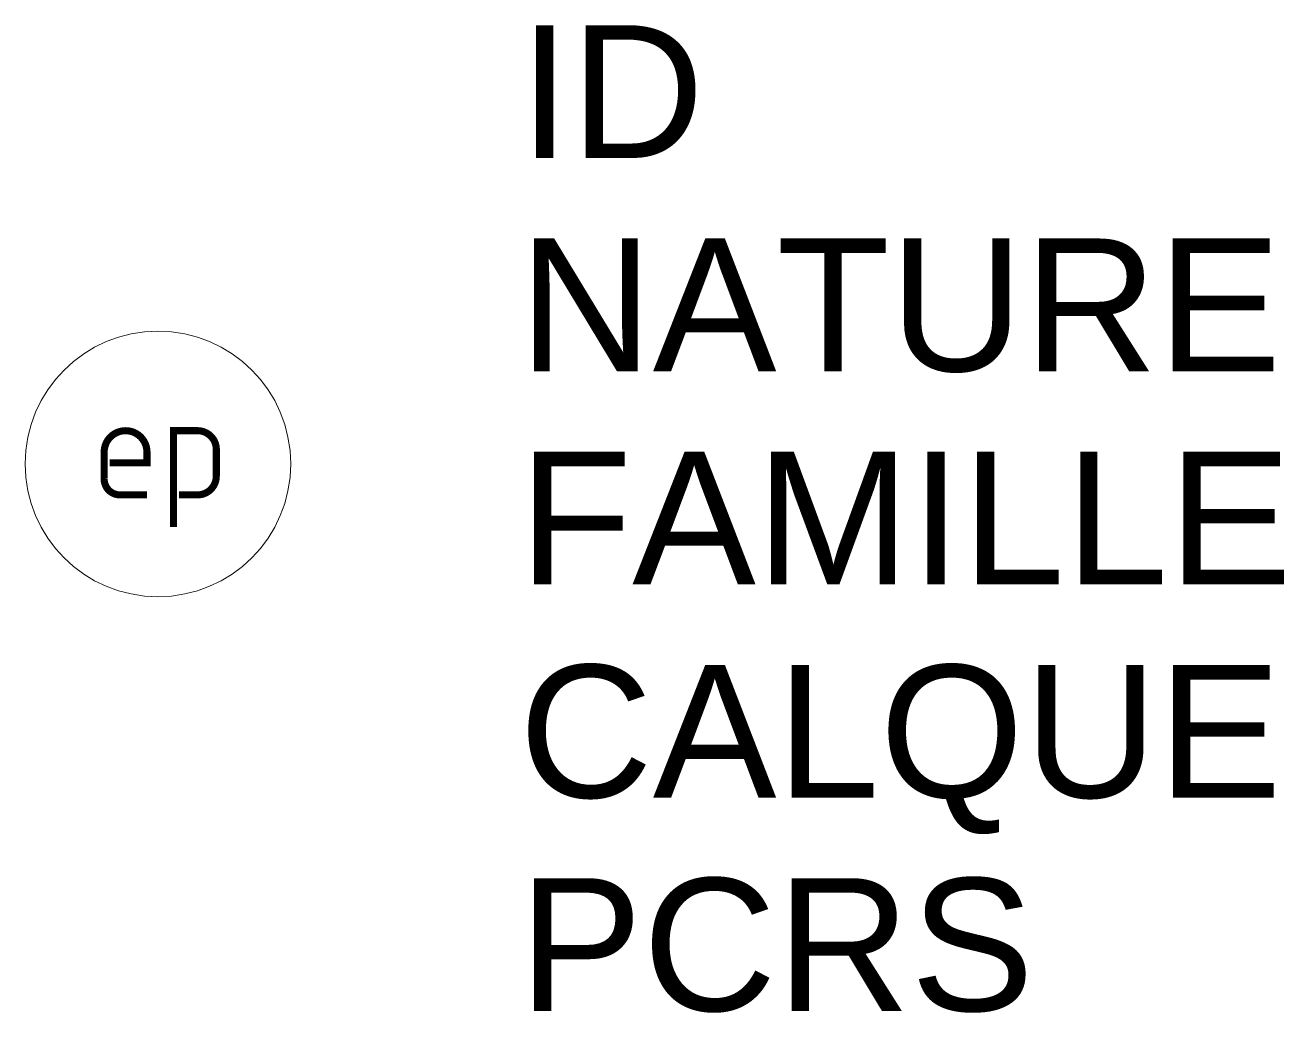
# Model space of a CAD drawing. Header units: metres. Extents: x -0.2 to 1.7, y -0.83 to 0.66.
import ezdxf

# ---------------------------------------------------------------- set-up
doc = ezdxf.new("R2010")
doc.units = ezdxf.units.M
doc.linetypes.add('Socle_Continu', pattern=[2.5, 2.5, 0])
doc.layers.add('EAUPL_SCS', color=5, linetype='Socle_Continu', lineweight=13, true_color=0x0000ff)
doc.styles.get("Standard").update_dxf_attribs({"font": 'arial.ttf'})

msp = doc.modelspace()

# ---------------------------------------------------------------- linework, layer by layer
at = {"layer": 'EAUPL_SCS', "linetype": 'Socle_Continu', "const_width": 0.0107, "flags": 128}
for points in [[(-0.0163, -0.0464), (-0.0566, -0.0464, -0.424), (-0.0808, -0.0222), (-0.0808, 0.0181, -0.997785), (-0.0163, 0.0181), (-0.0163, 0.0019), (-0.0727, 0.0019)], [(0.0237, -0.0949), (0.0237, 0.0503), (0.06, 0.0503, -0.410802), (0.0882, 0.0221), (0.0881, -0.0198, -0.396178), (0.06, -0.0464), (0.0318, -0.0464)]]:
    msp.add_lwpolyline(points, format="xyb", dxfattribs=at)
at = {"layer": 'EAUPL_SCS', "linetype": 'Socle_Continu'}
msp.add_circle((0.0002, 0.0002), 0.2, dxfattribs=at)

# ---------------------------------------------------------------- texts
at = {"layer": 'EAUPL_SCS', "linetype": 'Socle_Continu', "flags": 9}
for tag, p, s in [('ID', (0.544, 0.4612), 'BP_0082'), ('NATURE', (0.544, 0.1399), "Citerneau d'eau pluviale"), ('FAMILLE', (0.544, -0.1813), 'Eau pluviale'), ('CALQUE', (0.544, -0.5026), 'EAUPL_SCS'), ('PCRS', (0.544, -0.8239), 'AffleurantSymbole')]:
    msp.add_attdef(tag, p, s, height=0.2, dxfattribs=at)

doc.saveas('drawing.dxf')
